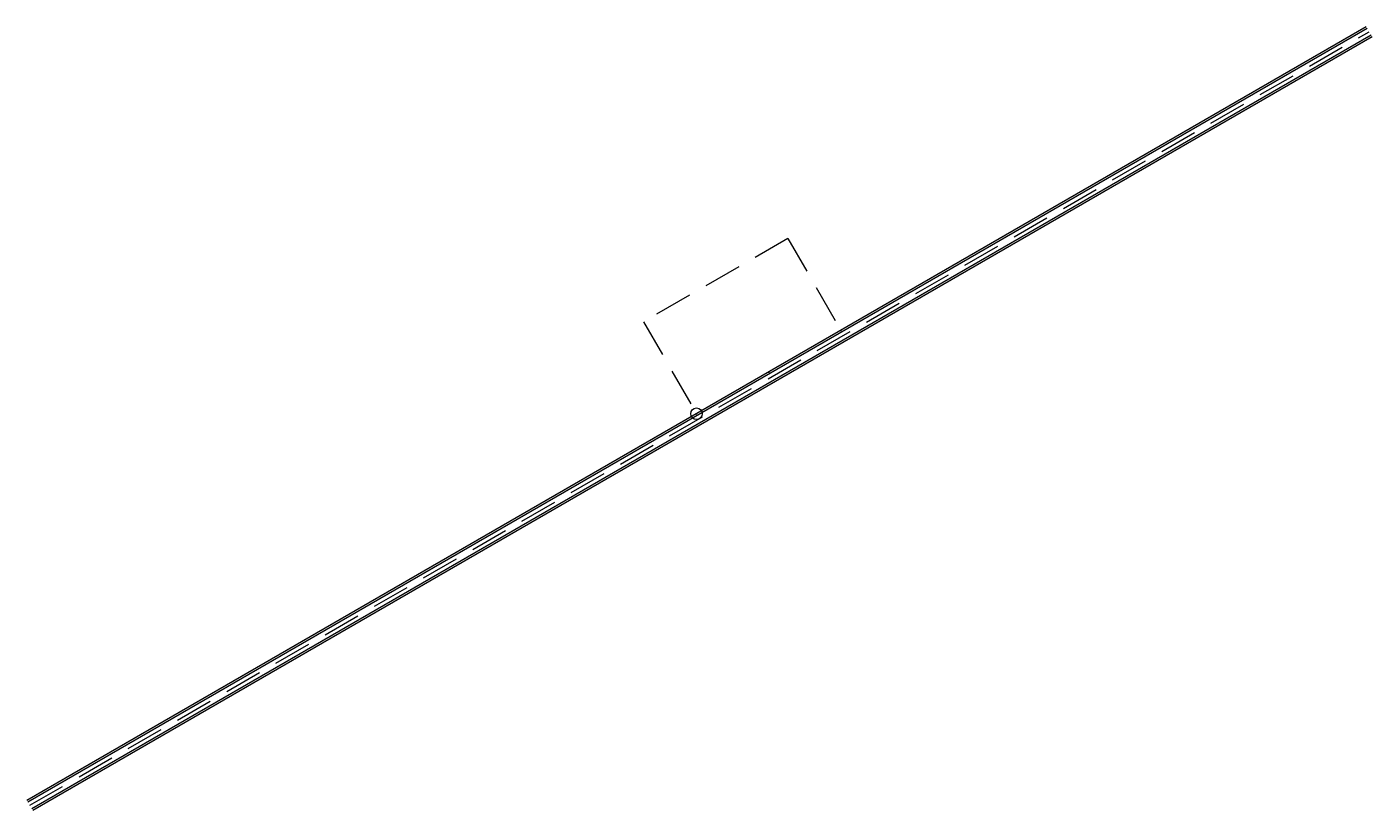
# Model space of a CAD drawing. Header units: metres. Extents: x 99558 to 100446, y 49739 to 50255.
import ezdxf

# ---------------------------------------------------------------- set-up
doc = ezdxf.new("R2010")
doc.units = ezdxf.units.M
doc.header["$MEASUREMENT"] = 0
doc.linetypes.add('DASHED2', pattern=[0.375, 0.25, -0.125])

msp = doc.modelspace()

# ---------------------------------------------------------------- linework, layer by layer
for p, q in [((100441.9, 50255.13), (99558.1, 49744.87)), ((100442.53, 50254.11), (99558.73, 49743.85))]:
    msp.add_line(p, q)
at = {"color": 10, "linetype": 'DASHED2', "ltscale": 100}
msp.add_line((100060.26, 50115.62), (99965, 50060.62), dxfattribs=at)
at = {"linetype": 'DASHED2', "ltscale": 100}
msp.add_lwpolyline([(99560.04, 49741.71), (100443.84, 50251.98)], dxfattribs=at)
for points in [[(99561.35, 49739.58), (100445.15, 50249.85)], [(99561.98, 49738.56), (100445.78, 50248.83)]]:
    msp.add_lwpolyline(points)
at = {"color": 10, "linetype": 'DASHED2', "ltscale": 100}
for points in [[(100060.26, 50115.62), (100095.26, 50055)], [(99965, 50060.62), (100000, 50000)]]:
    msp.add_lwpolyline(points, dxfattribs=at)
msp.add_circle((100000, 50000), 3.79)
for p in [(100095.26, 50055), (100047.63, 50027.5), (100000, 50000)]:
    msp.add_point(p)

doc.saveas('drawing.dxf')
